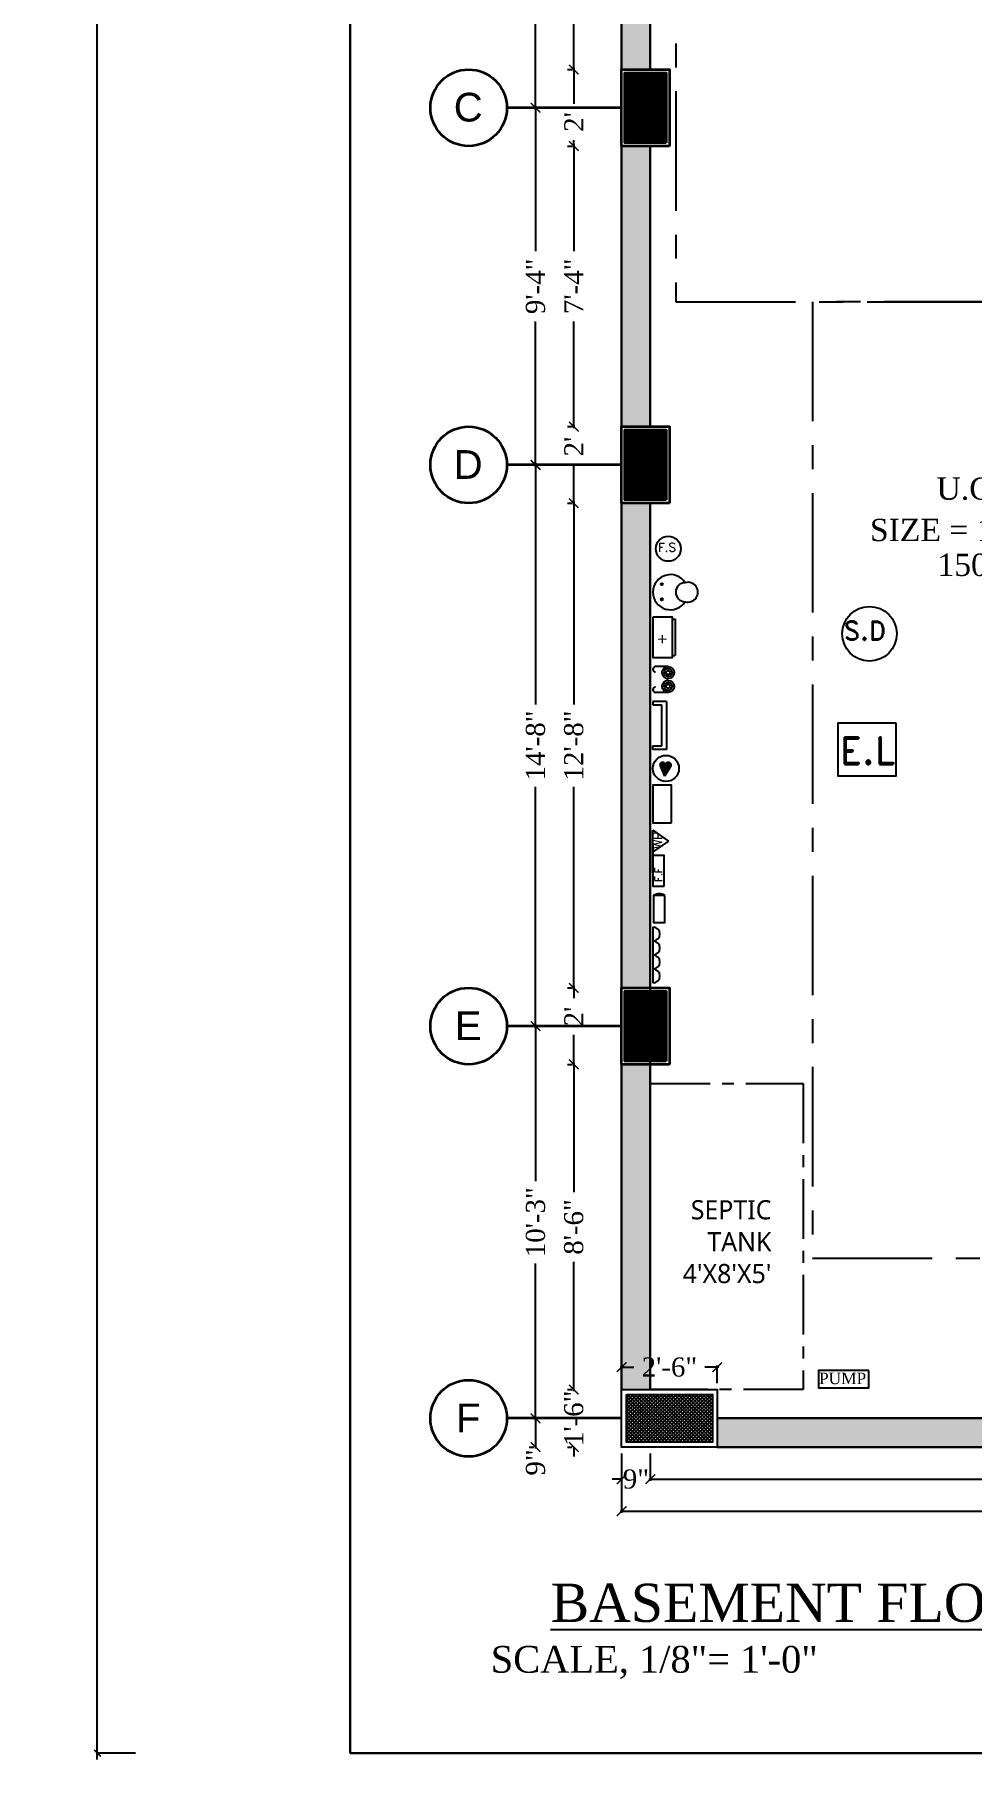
# Model space of a CAD drawing. Header units: inches. Extents: x 137014 to 144844, y -150241 to -148176.
# Drawn here: x 137014 to 137308, y -150241 to -149700 of the extents above; entities that cross this region are included whole.
import ezdxf

# ---------------------------------------------------------------- set-up
doc = ezdxf.new("R2010")
doc.units = ezdxf.units.IN
doc.header["$LTSCALE"] = 15
doc.header["$MEASUREMENT"] = 0
doc.header["$PDMODE"] = 2
for name, pattern in [('ACAD_ISO04W100', [30, 24, -3, 0, -3]), ('CENTER', [2, 1.25, -0.25, 0.25, -0.25]), ('DASHEDX2', [1.5, 1, -0.5])]:
    doc.linetypes.add(name, pattern=pattern)
doc.layers.get('0').update_dxf_attribs({"linetype": 'CONTINUOUS'})
doc.layers.get('Defpoints').update_dxf_attribs({"linetype": 'CONTINUOUS'})
for name, color, linetype in [('center line', 7, 'ACAD_ISO04W100'), ('COLUMN', 4, 'CONTINUOUS'), ('Column Hatch', 32, 'CONTINUOUS'), ('dimenion', 8, 'CONTINUOUS'), ('dooted', 7, 'DASHEDX2'), ('HACH', 8, 'CONTINUOUS'), ('HATCH', 252, 'CONTINUOUS'), ('TEXT', 2, 'CONTINUOUS'), ('TXT', 3, 'CONTINUOUS')]:
    doc.layers.add(name, color=color, linetype=linetype)
doc.layers.add('tex2', color=2, linetype='CONTINUOUS', lineweight=0)
doc.layers.add('WALL', color=1, linetype='CONTINUOUS', lineweight=30)
doc.styles.add('01', font='arial.ttf', dxfattribs={"height": 5})
doc.styles.add('arial', font='times.ttf')
doc.styles.add('ROMANS', font='romans.shx')
doc.styles.get("Standard").update_dxf_attribs({"font": 'romand.shx', "height": 8})
doc.styles.add('times', font='times.ttf', dxfattribs={"height": 6})
doc.dimstyles.new('AHSAN', dxfattribs={"dimtxt": 8, "dimasz": 2, "dimexe": 0, "dimexo": 0, "dimgap": 0, "dimtad": 0, "dimdec": 4, "dimzin": 0, "dimdsep": 46, "dimlunit": 4, "dimtxsty": 'ROMANS', "dimblk1": 'OBLIQUE', "dimblk2": 'OBLIQUE', "dimsah": 1, "dimcen": 0, "dimdle": 2, "dimclrd": 256, "dimclre": 256, "dimclrt": 5, "dimadec": 0, "dimazin": 0, "dimtfac": 1, "dimtdec": 4, "dimtofl": 0, "dimtmove": 1, "dimatfit": 3, "dimldrblk": 'OBLIQUE', "dimfxl": 12, "dimfxlon": 1, "dimtolj": 1, "dimtzin": 0, "dimarcsym": 0})
doc.dimstyles.new('NAUMAN', dxfattribs={"dimtxt": 7, "dimasz": 3, "dimexe": 0.5, "dimexo": 2, "dimgap": 3, "dimtad": 0, "dimdec": 1, "dimzin": 0, "dimdsep": 46, "dimlunit": 4, "dimtxsty": 'times', "dimblk1": 'ARCHTICK', "dimblk2": 'ARCHTICK', "dimsah": 1, "dimcen": 0, "dimdle": 0.5, "dimclrd": 256, "dimclre": 256, "dimclrt": 2, "dimadec": 0, "dimazin": 0, "dimtfac": 1, "dimtdec": 1, "dimtix": 1, "dimtofl": 0, "dimtmove": 1, "dimatfit": 3, "dimldrblk": 'ARCHTICK', "dimfxl": 4, "dimtolj": 1, "dimtzin": 0, "dimarcsym": 0})

# ---------------------------------------------------------------- blocks, each defined once
blk = doc.blocks.new('_ARCHTICK')
at = {"color": 0, "linetype": 'ByBlock', "const_width": 0.15}
blk.add_lwpolyline([(-0.5, -0.5), (0.5, 0.5)], dxfattribs=at)
blk = doc.blocks.new('*D108')
at = {"layer": 'Defpoints', "color": 0, "ltscale": 5, "transparency": 16777216}
for p in [(137207.64, -150143.09), (137549.64, -150143.09), (137207.64, -150153.16)]:
    blk.add_point(p, dxfattribs=at)
at = {"layer": 'dimenion', "lineweight": -2, "ltscale": 5, "transparency": 16777216}
for p, q in [((137207.64, -150145.09), (137207.64, -150153.66)), ((137549.64, -150145.09), (137549.64, -150153.66)), ((137207.14, -150153.16), (137331.24, -150153.16)), ((137550.14, -150153.16), (137357.91, -150153.16))]:
    blk.add_line(p, q, dxfattribs=at)
at = {"layer": 'dimenion', "lineweight": -2, "ltscale": 5, "transparency": 16777216, "xscale": 3, "yscale": 3, "zscale": 3, "rotation": 180}
blk.add_blockref('_ARCHTICK', (137207.64, -150153.16), dxfattribs=at)
at = {"layer": 'dimenion', "lineweight": -2, "ltscale": 5, "transparency": 16777216, "xscale": 3, "yscale": 3, "zscale": 3}
blk.add_blockref('_ARCHTICK', (137549.64, -150153.16), dxfattribs=at)
at = {"layer": 'dimenion', "color": 2, "ltscale": 5, "transparency": 16777216, "insert": (137344.58, -150153.16), "char_height": 6, "attachment_point": 5, "style": 'times'}
blk.add_mtext('\\A1;28\'-6"', dxfattribs=at)
blk = doc.blocks.new('*D109')
at = {"layer": 'Defpoints', "color": 0, "ltscale": 5, "transparency": 16777216}
for p in [(137198.64, -150143.09), (137207.64, -150143.09), (137198.64, -150153.16)]:
    blk.add_point(p, dxfattribs=at)
at = {"layer": 'dimenion', "lineweight": -2, "ltscale": 5, "transparency": 16777216}
for p, q in [((137198.64, -150145.09), (137198.64, -150153.66)), ((137207.64, -150145.09), (137207.64, -150153.66)), ((137198.64, -150153.16), (137195.64, -150153.16)), ((137207.64, -150153.16), (137210.64, -150153.16))]:
    blk.add_line(p, q, dxfattribs=at)
at = {"layer": 'dimenion', "lineweight": -2, "ltscale": 5, "transparency": 16777216, "xscale": 3, "yscale": 3, "zscale": 3}
blk.add_blockref('_ARCHTICK', (137198.64, -150153.16), dxfattribs=at)
at = {"layer": 'dimenion', "lineweight": -2, "ltscale": 5, "transparency": 16777216, "xscale": 3, "yscale": 3, "zscale": 3, "rotation": 180}
blk.add_blockref('_ARCHTICK', (137207.64, -150153.16), dxfattribs=at)
at = {"layer": 'dimenion', "color": 2, "ltscale": 5, "transparency": 16777216, "insert": (137203.14, -150153.16), "char_height": 6, "attachment_point": 5, "style": 'times'}
blk.add_mtext('\\A1;9"', dxfattribs=at)
blk = doc.blocks.new('*D111')
at = {"layer": 'Defpoints', "color": 0, "ltscale": 5, "transparency": 16777216}
for p in [(137198.64, -150143.09), (137558.64, -150143.09), (137198.64, -150163.2)]:
    blk.add_point(p, dxfattribs=at)
at = {"layer": 'dimenion', "lineweight": -2, "ltscale": 5, "transparency": 16777216}
for p, q in [((137198.64, -150145.09), (137198.64, -150163.7)), ((137558.64, -150145.09), (137558.64, -150163.7)), ((137198.14, -150163.2), (137356.67, -150163.2)), ((137559.14, -150163.2), (137372.39, -150163.2))]:
    blk.add_line(p, q, dxfattribs=at)
at = {"layer": 'dimenion', "lineweight": -2, "ltscale": 5, "transparency": 16777216, "xscale": 3, "yscale": 3, "zscale": 3, "rotation": 180}
blk.add_blockref('_ARCHTICK', (137198.64, -150163.2), dxfattribs=at)
at = {"layer": 'dimenion', "lineweight": -2, "ltscale": 5, "transparency": 16777216, "xscale": 3, "yscale": 3, "zscale": 3}
blk.add_blockref('_ARCHTICK', (137558.64, -150163.2), dxfattribs=at)
at = {"layer": 'dimenion', "color": 2, "ltscale": 5, "transparency": 16777216, "insert": (137364.53, -150163.2), "char_height": 6, "attachment_point": 5, "style": 'times'}
blk.add_mtext("\\A1;30'", dxfattribs=at)
blk = doc.blocks.new('VFGBDFDGH')
at = {"layer": 'center line', "linetype": 'CENTER', "ltscale": 2}
for p, q in [((137416.66, -149537.91), (137200.66, -149537.91)), ((137200.66, -149537.91), (137200.66, -149783.91)), ((137416.66, -149783.91), (137416.66, -149537.91)), ((137200.66, -149783.91), (137416.66, -149783.91))]:
    blk.add_line(p, q, dxfattribs=at)
at = {"layer": 'tex2', "ltscale": 3, "char_height": 7, "width": 183.226, "attachment_point": 5, "style": 'times'}
for s, insert in [('\\A1;U.G.W.TANK', (137320.31, -149615.61)), ('\\A1;FOR F.F', (137321.03, -149626.29)), ('\\A1;SIZE = 17\'X19\'X7\'-6"', (137321.7, -149636.17)), ('\\A1;15000 GALLONS', (137318.58, -149645.33))]:
    blk.add_mtext(s, dxfattribs=dict(at, insert=insert))
blk = doc.blocks.new('GHUKGLKLHJKLJHLKJL')
at = {"layer": 'center line', "linetype": 'CENTER', "ltscale": 2}
blk.add_lwpolyline([(137420.55, -150083.91), (137420.55, -149783.91), (137240.55, -149783.91), (137240.55, -150083.91)], close=True, dxfattribs=at)
at = {"layer": 'tex2', "ltscale": 3, "char_height": 7, "width": 183.226, "attachment_point": 5, "style": 'times'}
for s, insert in [('\\A1;U.G.W.TANK', (137310.7, -149842.6)), ('\\A1;SIZE = 13\'-6"X23\'-6"X7\'-6"', (137318.71, -149855.54)), ('\\A1;15000 GALLONS', (137318.91, -149866.47))]:
    blk.add_mtext(s, dxfattribs=dict(at, insert=insert))
blk = doc.blocks.new('*D277')
at = {"layer": 'Defpoints', "color": 0, "ltscale": 5, "transparency": 16777216}
for p in [(137171.64, -149561.09), (137171.64, -149723.09), (137171.64, -149723.09)]:
    blk.add_point(p, dxfattribs=at)
at = {"layer": 'HATCH', "lineweight": -2, "ltscale": 5, "transparency": 16777216}
for p, q in [((137169.64, -149561.09), (137171.14, -149561.09)), ((137171.64, -149560.59), (137171.64, -149629.18)), ((137171.64, -149723.59), (137171.64, -149655)), ((137169.64, -149723.09), (137171.14, -149723.09))]:
    blk.add_line(p, q, dxfattribs=at)
at = {"layer": 'HATCH', "lineweight": -2, "ltscale": 5, "transparency": 16777216, "xscale": 3, "yscale": 3, "zscale": 3}
for p, rotation in [((137171.64, -149561.09), 90), ((137171.64, -149723.09), 270)]:
    blk.add_blockref('_ARCHTICK', p, dxfattribs=dict(at, rotation=rotation))
at = {"layer": 'HATCH', "color": 2, "ltscale": 5, "transparency": 16777216, "insert": (137171.64, -149642.09), "char_height": 6, "attachment_point": 5, "rotation": 90, "style": 'times'}
blk.add_mtext('\\A1;13\'-6"', dxfattribs=at)
blk = doc.blocks.new('*D278')
at = {"layer": 'Defpoints', "color": 0, "ltscale": 5, "transparency": 16777216}
for p in [(137171.64, -149723.09), (137171.64, -149835.09), (137171.64, -149835.09)]:
    blk.add_point(p, dxfattribs=at)
at = {"layer": 'HATCH', "lineweight": -2, "ltscale": 5, "transparency": 16777216}
for p, q in [((137169.64, -149723.09), (137171.14, -149723.09)), ((137171.64, -149722.59), (137171.64, -149768.05)), ((137171.64, -149835.59), (137171.64, -149790.13)), ((137169.64, -149835.09), (137171.14, -149835.09))]:
    blk.add_line(p, q, dxfattribs=at)
at = {"layer": 'HATCH', "lineweight": -2, "ltscale": 5, "transparency": 16777216, "xscale": 3, "yscale": 3, "zscale": 3}
for p, rotation in [((137171.64, -149723.09), 90), ((137171.64, -149835.09), 270)]:
    blk.add_blockref('_ARCHTICK', p, dxfattribs=dict(at, rotation=rotation))
at = {"layer": 'HATCH', "color": 2, "ltscale": 5, "transparency": 16777216, "insert": (137171.64, -149779.09), "char_height": 6, "attachment_point": 5, "rotation": 90, "style": 'times'}
blk.add_mtext('\\A1;9\'-4"', dxfattribs=at)
blk = doc.blocks.new('*D279')
at = {"layer": 'Defpoints', "color": 0, "ltscale": 5, "transparency": 16777216}
for p in [(137171.64, -149835.09), (137171.64, -150011.09), (137171.64, -150011.09)]:
    blk.add_point(p, dxfattribs=at)
at = {"layer": 'HATCH', "lineweight": -2, "ltscale": 5, "transparency": 16777216}
for p, q in [((137169.64, -149835.09), (137171.14, -149835.09)), ((137171.64, -149834.59), (137171.64, -149910.18)), ((137171.64, -150011.59), (137171.64, -149936)), ((137169.64, -150011.09), (137171.14, -150011.09))]:
    blk.add_line(p, q, dxfattribs=at)
at = {"layer": 'HATCH', "lineweight": -2, "ltscale": 5, "transparency": 16777216, "xscale": 3, "yscale": 3, "zscale": 3}
for p, rotation in [((137171.64, -149835.09), 90), ((137171.64, -150011.09), 270)]:
    blk.add_blockref('_ARCHTICK', p, dxfattribs=dict(at, rotation=rotation))
at = {"layer": 'HATCH', "color": 2, "ltscale": 5, "transparency": 16777216, "insert": (137171.64, -149923.09), "char_height": 6, "attachment_point": 5, "rotation": 90, "style": 'times'}
blk.add_mtext('\\A1;14\'-8"', dxfattribs=at)
blk = doc.blocks.new('*D280')
at = {"layer": 'Defpoints', "color": 0, "ltscale": 5, "transparency": 16777216}
for p in [(137171.64, -150011.09), (137171.64, -150134.09), (137171.64, -150134.09)]:
    blk.add_point(p, dxfattribs=at)
at = {"layer": 'HATCH', "lineweight": -2, "ltscale": 5, "transparency": 16777216}
for p, q in [((137169.64, -150011.09), (137171.14, -150011.09)), ((137171.64, -150010.59), (137171.64, -150059.68)), ((137171.64, -150134.59), (137171.64, -150085.5)), ((137169.64, -150134.09), (137171.14, -150134.09))]:
    blk.add_line(p, q, dxfattribs=at)
at = {"layer": 'HATCH', "lineweight": -2, "ltscale": 5, "transparency": 16777216, "xscale": 3, "yscale": 3, "zscale": 3}
for p, rotation in [((137171.64, -150011.09), 90), ((137171.64, -150134.09), 270)]:
    blk.add_blockref('_ARCHTICK', p, dxfattribs=dict(at, rotation=rotation))
at = {"layer": 'HATCH', "color": 2, "ltscale": 5, "transparency": 16777216, "insert": (137171.64, -150072.59), "char_height": 6, "attachment_point": 5, "rotation": 90, "style": 'times'}
blk.add_mtext('\\A1;10\'-3"', dxfattribs=at)
blk = doc.blocks.new('*D281')
at = {"layer": 'Defpoints', "color": 0, "ltscale": 5, "transparency": 16777216}
for p in [(137171.64, -150134.09), (137171.64, -150143.09), (137171.64, -150143.09)]:
    blk.add_point(p, dxfattribs=at)
at = {"layer": 'HATCH', "lineweight": -2, "ltscale": 5, "transparency": 16777216}
for p, q in [((137169.64, -150134.09), (137171.14, -150134.09)), ((137171.64, -150133.59), (137171.64, -150143.59)), ((137169.64, -150143.09), (137171.14, -150143.09))]:
    blk.add_line(p, q, dxfattribs=at)
at = {"layer": 'HATCH', "lineweight": -2, "ltscale": 5, "transparency": 16777216, "xscale": 3, "yscale": 3, "zscale": 3}
for p, rotation in [((137171.64, -150134.09), 90), ((137171.64, -150143.09), 270)]:
    blk.add_blockref('_ARCHTICK', p, dxfattribs=dict(at, rotation=rotation))
at = {"layer": 'HATCH', "color": 2, "ltscale": 5, "transparency": 16777216, "insert": (137171.64, -150147.93), "char_height": 6, "attachment_point": 5, "rotation": 90, "style": 'times'}
blk.add_mtext('\\A1;9"', dxfattribs=at)
blk = doc.blocks.new('*D285')
at = {"layer": 'Defpoints', "color": 0, "ltscale": 5, "transparency": 16777216}
for p in [(137183.64, -149573.09), (137183.64, -149711.09), (137183.64, -149711.09)]:
    blk.add_point(p, dxfattribs=at)
at = {"layer": 'HATCH', "lineweight": -2, "ltscale": 5, "transparency": 16777216}
for p, q in [((137181.64, -149573.09), (137183.14, -149573.09)), ((137183.64, -149572.59), (137183.64, -149629.18)), ((137183.64, -149711.59), (137183.64, -149655)), ((137181.64, -149711.09), (137183.14, -149711.09))]:
    blk.add_line(p, q, dxfattribs=at)
at = {"layer": 'HATCH', "lineweight": -2, "ltscale": 5, "transparency": 16777216, "xscale": 3, "yscale": 3, "zscale": 3}
for p, rotation in [((137183.64, -149573.09), 90), ((137183.64, -149711.09), 270)]:
    blk.add_blockref('_ARCHTICK', p, dxfattribs=dict(at, rotation=rotation))
at = {"layer": 'HATCH', "color": 2, "ltscale": 5, "transparency": 16777216, "insert": (137183.64, -149642.09), "char_height": 6, "attachment_point": 5, "rotation": 90, "style": 'times'}
blk.add_mtext('\\A1;11\'-6"', dxfattribs=at)
blk = doc.blocks.new('*D286')
at = {"layer": 'Defpoints', "color": 0, "ltscale": 5, "transparency": 16777216}
for p in [(137183.64, -149711.09), (137183.64, -149735.09), (137183.64, -149735.09)]:
    blk.add_point(p, dxfattribs=at)
at = {"layer": 'HATCH', "lineweight": -2, "ltscale": 5, "transparency": 16777216}
for p, q in [((137181.64, -149711.09), (137183.14, -149711.09)), ((137183.64, -149710.59), (137183.64, -149721.82)), ((137181.64, -149735.09), (137183.14, -149735.09)), ((137183.64, -149735.59), (137183.64, -149733.28))]:
    blk.add_line(p, q, dxfattribs=at)
at = {"layer": 'HATCH', "lineweight": -2, "ltscale": 5, "transparency": 16777216, "xscale": 3, "yscale": 3, "zscale": 3}
for p, rotation in [((137183.64, -149711.09), 90), ((137183.64, -149735.09), 270)]:
    blk.add_blockref('_ARCHTICK', p, dxfattribs=dict(at, rotation=rotation))
at = {"layer": 'HATCH', "color": 2, "ltscale": 5, "transparency": 16777216, "insert": (137183.64, -149727.55), "char_height": 6, "attachment_point": 5, "rotation": 90, "style": 'times'}
blk.add_mtext("\\A1;2'", dxfattribs=at)
blk = doc.blocks.new('*D287')
at = {"layer": 'Defpoints', "color": 0, "ltscale": 5, "transparency": 16777216}
for p in [(137183.64, -149735.09), (137183.64, -149823.09), (137183.64, -149823.09)]:
    blk.add_point(p, dxfattribs=at)
at = {"layer": 'HATCH', "lineweight": -2, "ltscale": 5, "transparency": 16777216}
for p, q in [((137181.64, -149735.09), (137183.14, -149735.09)), ((137183.64, -149734.59), (137183.64, -149768.04)), ((137183.64, -149823.59), (137183.64, -149790.14)), ((137181.64, -149823.09), (137183.14, -149823.09))]:
    blk.add_line(p, q, dxfattribs=at)
at = {"layer": 'HATCH', "lineweight": -2, "ltscale": 5, "transparency": 16777216, "xscale": 3, "yscale": 3, "zscale": 3}
for p, rotation in [((137183.64, -149735.09), 90), ((137183.64, -149823.09), 270)]:
    blk.add_blockref('_ARCHTICK', p, dxfattribs=dict(at, rotation=rotation))
at = {"layer": 'HATCH', "color": 2, "ltscale": 5, "transparency": 16777216, "insert": (137183.64, -149779.09), "char_height": 6, "attachment_point": 5, "rotation": 90, "style": 'times'}
blk.add_mtext('\\A1;7\'-4"', dxfattribs=at)
blk = doc.blocks.new('*D288')
at = {"layer": 'Defpoints', "color": 0, "ltscale": 5, "transparency": 16777216}
for p in [(137183.64, -149823.09), (137183.64, -149847.09), (137183.64, -149847.09)]:
    blk.add_point(p, dxfattribs=at)
at = {"layer": 'HATCH', "lineweight": -2, "ltscale": 5, "transparency": 16777216}
for p, q in [((137181.64, -149823.09), (137183.14, -149823.09)), ((137183.64, -149822.59), (137183.64, -149823.62)), ((137183.64, -149847.59), (137183.64, -149835.08)), ((137181.64, -149847.09), (137183.14, -149847.09))]:
    blk.add_line(p, q, dxfattribs=at)
at = {"layer": 'HATCH', "lineweight": -2, "ltscale": 5, "transparency": 16777216, "xscale": 3, "yscale": 3, "zscale": 3}
for p, rotation in [((137183.64, -149823.09), 90), ((137183.64, -149847.09), 270)]:
    blk.add_blockref('_ARCHTICK', p, dxfattribs=dict(at, rotation=rotation))
at = {"layer": 'HATCH', "color": 2, "ltscale": 5, "transparency": 16777216, "insert": (137183.64, -149829.35), "char_height": 6, "attachment_point": 5, "rotation": 90, "style": 'times'}
blk.add_mtext("\\A1;2'", dxfattribs=at)
blk = doc.blocks.new('*D289')
at = {"layer": 'Defpoints', "color": 0, "ltscale": 5, "transparency": 16777216}
for p in [(137183.64, -149847.09), (137183.64, -149999.09), (137183.64, -149999.09)]:
    blk.add_point(p, dxfattribs=at)
at = {"layer": 'HATCH', "lineweight": -2, "ltscale": 5, "transparency": 16777216}
for p, q in [((137181.64, -149847.09), (137183.14, -149847.09)), ((137183.64, -149846.59), (137183.64, -149910.18)), ((137183.64, -149999.59), (137183.64, -149936)), ((137181.64, -149999.09), (137183.14, -149999.09))]:
    blk.add_line(p, q, dxfattribs=at)
at = {"layer": 'HATCH', "lineweight": -2, "ltscale": 5, "transparency": 16777216, "xscale": 3, "yscale": 3, "zscale": 3}
for p, rotation in [((137183.64, -149847.09), 90), ((137183.64, -149999.09), 270)]:
    blk.add_blockref('_ARCHTICK', p, dxfattribs=dict(at, rotation=rotation))
at = {"layer": 'HATCH', "color": 2, "ltscale": 5, "transparency": 16777216, "insert": (137183.64, -149923.09), "char_height": 6, "attachment_point": 5, "rotation": 90, "style": 'times'}
blk.add_mtext('\\A1;12\'-8"', dxfattribs=at)
blk = doc.blocks.new('*D290')
at = {"layer": 'Defpoints', "color": 0, "ltscale": 5, "transparency": 16777216}
for p in [(137183.64, -149999.09), (137183.64, -150023.09), (137183.64, -150023.09)]:
    blk.add_point(p, dxfattribs=at)
at = {"layer": 'HATCH', "lineweight": -2, "ltscale": 5, "transparency": 16777216}
for p, q in [((137181.64, -149999.09), (137183.14, -149999.09)), ((137183.64, -149998.59), (137183.64, -150002.36)), ((137183.64, -150023.59), (137183.64, -150013.82)), ((137181.64, -150023.09), (137183.14, -150023.09))]:
    blk.add_line(p, q, dxfattribs=at)
at = {"layer": 'HATCH', "lineweight": -2, "ltscale": 5, "transparency": 16777216, "xscale": 3, "yscale": 3, "zscale": 3}
for p, rotation in [((137183.64, -149999.09), 90), ((137183.64, -150023.09), 270)]:
    blk.add_blockref('_ARCHTICK', p, dxfattribs=dict(at, rotation=rotation))
at = {"layer": 'HATCH', "color": 2, "ltscale": 5, "transparency": 16777216, "insert": (137183.64, -150008.09), "char_height": 6, "attachment_point": 5, "rotation": 90, "style": 'times'}
blk.add_mtext("\\A1;2'", dxfattribs=at)
blk = doc.blocks.new('*D291')
at = {"layer": 'Defpoints', "color": 0, "ltscale": 5, "transparency": 16777216}
for p in [(137183.64, -150023.09), (137183.64, -150125.09), (137183.64, -150125.09)]:
    blk.add_point(p, dxfattribs=at)
at = {"layer": 'HATCH', "lineweight": -2, "ltscale": 5, "transparency": 16777216}
for p, q in [((137181.64, -150023.09), (137183.14, -150023.09)), ((137183.64, -150022.59), (137183.64, -150063.14)), ((137183.64, -150125.59), (137183.64, -150085.04)), ((137181.64, -150125.09), (137183.14, -150125.09))]:
    blk.add_line(p, q, dxfattribs=at)
at = {"layer": 'HATCH', "lineweight": -2, "ltscale": 5, "transparency": 16777216, "xscale": 3, "yscale": 3, "zscale": 3}
for p, rotation in [((137183.64, -150023.09), 90), ((137183.64, -150125.09), 270)]:
    blk.add_blockref('_ARCHTICK', p, dxfattribs=dict(at, rotation=rotation))
at = {"layer": 'HATCH', "color": 2, "ltscale": 5, "transparency": 16777216, "insert": (137183.64, -150074.09), "char_height": 6, "attachment_point": 5, "rotation": 90, "style": 'times'}
blk.add_mtext('\\A1;8\'-6"', dxfattribs=at)
blk = doc.blocks.new('*D292')
at = {"layer": 'Defpoints', "color": 0, "ltscale": 5, "transparency": 16777216}
for p in [(137183.64, -150125.09), (137183.64, -150143.09), (137183.64, -150143.09)]:
    blk.add_point(p, dxfattribs=at)
at = {"layer": 'HATCH', "lineweight": -2, "ltscale": 5, "transparency": 16777216}
for p, q in [((137181.64, -150125.09), (137183.14, -150125.09)), ((137183.64, -150125.09), (137183.64, -150122.09)), ((137181.64, -150143.09), (137183.14, -150143.09)), ((137183.64, -150143.09), (137183.64, -150146.09))]:
    blk.add_line(p, q, dxfattribs=at)
at = {"layer": 'HATCH', "lineweight": -2, "ltscale": 5, "transparency": 16777216, "xscale": 3, "yscale": 3, "zscale": 3}
for p, rotation in [((137183.64, -150125.09), 270), ((137183.64, -150143.09), 90)]:
    blk.add_blockref('_ARCHTICK', p, dxfattribs=dict(at, rotation=rotation))
at = {"layer": 'HATCH', "color": 2, "ltscale": 5, "transparency": 16777216, "insert": (137183.64, -150134.09), "char_height": 6, "attachment_point": 5, "rotation": 90, "style": 'times'}
blk.add_mtext('\\A1;1\'-6"', dxfattribs=at)
blk = doc.blocks.new('*D484')
at = {"layer": 'Defpoints', "color": 0, "ltscale": 5, "transparency": 16777216}
for p in [(137228.64, -150118.05), (137198.64, -150125.09), (137228.64, -150125.09)]:
    blk.add_point(p, dxfattribs=at)
at = {"layer": 'dimenion', "lineweight": -2, "ltscale": 5, "transparency": 16777216}
for p, q in [((137198.14, -150118.05), (137202.52, -150118.05)), ((137198.64, -150123.09), (137198.64, -150117.55)), ((137229.14, -150118.05), (137224.77, -150118.05)), ((137228.64, -150123.09), (137228.64, -150117.55))]:
    blk.add_line(p, q, dxfattribs=at)
at = {"layer": 'dimenion', "lineweight": -2, "ltscale": 5, "transparency": 16777216, "xscale": 3, "yscale": 3, "zscale": 3, "rotation": 180}
blk.add_blockref('_ARCHTICK', (137198.64, -150118.05), dxfattribs=at)
at = {"layer": 'dimenion', "lineweight": -2, "ltscale": 5, "transparency": 16777216, "xscale": 3, "yscale": 3, "zscale": 3}
blk.add_blockref('_ARCHTICK', (137228.64, -150118.05), dxfattribs=at)
at = {"layer": 'dimenion', "color": 2, "ltscale": 5, "transparency": 16777216, "insert": (137213.64, -150118.05), "char_height": 6, "attachment_point": 5, "style": 'times'}
blk.add_mtext('\\A1;2\'-6"', dxfattribs=at)
blk = doc.blocks.new('_OBLIQUE')
at = {"color": 0, "linetype": 'ByBlock'}
blk.add_line((-0.5, -0.5), (0.5, 0.5), dxfattribs=at)
blk = doc.blocks.new('*D1335')
at = {"layer": 'Defpoints', "color": 0, "ltscale": 5, "transparency": 16777216}
for p in [(137113.51, -148463.09), (137034.12, -150239.09), (137113.51, -150239.09)]:
    blk.add_point(p, dxfattribs=at)
at = {"layer": 'HACH', "lineweight": -2, "ltscale": 5, "transparency": 16777216}
for p, q in [((137034.12, -148461.09), (137034.12, -149155.37)), ((137046.12, -148463.09), (137034.12, -148463.09)), ((137034.12, -150241.09), (137034.12, -149546.8)), ((137046.12, -150239.09), (137034.12, -150239.09))]:
    blk.add_line(p, q, dxfattribs=at)
at = {"layer": 'HACH', "lineweight": -2, "ltscale": 5, "transparency": 16777216, "xscale": 2, "yscale": 2, "zscale": 2}
for p, rotation in [((137034.12, -148463.09), 90), ((137034.12, -150239.09), 270)]:
    blk.add_blockref('_OBLIQUE', p, dxfattribs=dict(at, rotation=rotation))
at = {"layer": 'HACH', "color": 5, "ltscale": 5, "transparency": 16777216, "insert": (137034.12, -149351.09), "char_height": 30, "attachment_point": 5, "rotation": 90, "style": 'ROMANS'}
blk.add_mtext("\\A1;12.333----148'", dxfattribs=at)

msp = doc.modelspace()

# ---------------------------------------------------------------- hatches: boundary and pattern name
for points in [[(137213.24102, -149902.10874), (137213.24102, -149902.17152, 1), (137213.24102, -149902.61024), (137213.24102, -149902.67301, -0.999991376)], [(137210.6559, -149929.26143, -1), (137212.39661, -149929.26143, -1.153352938), (137214.13375, -149929.51012), (137212.1415, -149932.72459)], [(137212.24612, -149970.0849), (137208.67951, -149970.0849, -0.26545942)]]:
    msp.add_hatch(color=256).paths.add_polyline_path(points)
at = {"layer": 'Column Hatch', "lineweight": 35}
h = msp.add_hatch(dxfattribs=at)
h.set_pattern_fill('ANSI37', color=256, scale=0.25)
h.set_pattern_definition([(45, (137546.64386, -149711.0881), (-0.561266, 0.561266), []), (135, (137546.64386, -149711.0881), (-0.561266, -0.561266), [])])
h.paths.add_polyline_path([(137212.64386, -149734.08812), (137199.64386, -149734.08812), (137199.64386, -149712.08812), (137212.64386, -149712.08812)])
h = msp.add_hatch(dxfattribs=at)
h.set_pattern_fill('ANSI37', color=256, scale=0.25)
h.set_pattern_definition([(45, (137546.64386, -149823.0881), (-0.561266, 0.561266), []), (135, (137546.64386, -149823.0881), (-0.561266, -0.561266), [])])
h.paths.add_polyline_path([(137212.64386, -149846.08812), (137199.64386, -149846.08812), (137199.64386, -149824.08812), (137212.64386, -149824.08812)])
h = msp.add_hatch(dxfattribs=at)
h.set_pattern_fill('ANSI37', color=256, scale=0.25)
h.set_pattern_definition([(45, (137546.64386, -149999.0881), (-0.561266, 0.561266), []), (135, (137546.64386, -149999.0881), (-0.561266, -0.561266), [])])
h.paths.add_polyline_path([(137212.64386, -150022.08812), (137199.64386, -150022.08812), (137199.64386, -150000.08812), (137212.64386, -150000.08812)])
at = {"layer": 'Column Hatch'}
h = msp.add_hatch(dxfattribs=at)
h.set_pattern_fill('ANSI37', color=256, scale=0.25)
h.set_pattern_definition([(45, (109057.3454, -150762.8731), (-0.561266008, 0.561266008), []), (135, (109057.3454, -150762.8731), (-0.561266008, -0.561266008), [])])
edge = h.paths.add_edge_path(flags=16)
edge.add_arc((137204.64386, -150134.08812), 0.00176, 180, 540, ccw=False)
h.paths.add_polyline_path([(137200.14386, -150126.58812), (137227.14386, -150126.58812), (137227.14386, -150128.83812), (137227.14386, -150141.58812), (137200.14386, -150141.58812)])
at = {"layer": 'HATCH', "ltscale": 5}
h = msp.add_hatch(dxfattribs=at)
h.set_pattern_fill('AR-CONC', color=256, scale=2, style=0)
h.set_pattern_definition([(50, (0, 0), (14.34520365, -1.2550427), [1.5, -16.5]), (355, (0, 0), (-2.7750267, 15.0438427), [1.2, -13.2]), (100.4514445, (1.195, -0.105), (11.5701769, 13.7887998), [1.2748038, -14.0228422]), (46.1842, (0, 4), (21.3448266, -3.3103856), [2.25, -24.75]), (96.635635, (1.779, 3.724), (18.693239, 19.482372), [1.9122068, -21.0342752]), (351.184164, (0, 4), (18.693239, 19.482372), [1.8, -19.8]), (21, (2, 3), (11.93814104, -8.0523778), [1.5, -16.5]), (326, (2, 3), (4.8663066, 14.5030009), [1.2, -13.2]), (71.451445, (2.995, 2.329), (16.8044475, 6.4506231), [1.2748038, -14.0228422]), (37.5, (0, 0), (0.2431971, 6.65787708), [0, -13.04, 0, -13.4, 0, -13.25]), (7.5, (0, 0), (5.26139075, 7.88823424), [0, -7.64, 0, -12.74, 0, -5.05]), (327.5, (-4.46, 0), (10.67644872, -0.45109743), [0, -5, 0, -15.6, 0, -20.7]), (317.5, (-6.46, 0), (11.6637234, 2.00209965), [0, -6.5, 0, -10.36, 0, -14.7])])
h.paths.add_polyline_path([(137549.64386, -149423.08812), (137468.64386, -149423.08812), (137468.64386, -149432.08812), (137549.64386, -149432.08812)])
h.paths.add_polyline_path([(137444.64386, -149423.08812), (137395.85084, -149423.08812), (137395.85084, -149432.08812), (137444.64386, -149432.08812)])
h.paths.add_polyline_path([(137395.85084, -149423.08812), (137213.64386, -149423.08812), (137213.64386, -149432.08812), (137395.85084, -149432.08812)])
h.paths.add_polyline_path([(137207.64386, -149447.08812), (137198.64386, -149447.08812), (137198.64386, -149549.08812), (137207.64386, -149549.08812)])
h.paths.add_polyline_path([(137207.64386, -149573.08812), (137198.64386, -149573.08812), (137198.64386, -149711.08812), (137207.64386, -149711.08812)])
h.paths.add_polyline_path([(137558.64386, -149447.08812), (137549.64386, -149447.08812), (137549.64386, -149549.08812), (137558.64386, -149549.08812)])
h.paths.add_polyline_path([(137558.64386, -149573.08812), (137549.64386, -149573.08812), (137549.64386, -149666.08812), (137549.64386, -149711.08812), (137558.64386, -149711.08812), (137558.64386, -149666.08812)])
h.paths.add_polyline_path([(137207.64386, -149735.08812), (137198.64386, -149735.08812), (137198.64386, -149823.08812), (137207.64386, -149823.08812)])
h.paths.add_polyline_path([(137207.64386, -149847.08812), (137198.64386, -149847.08812), (137198.64386, -149999.08812), (137207.64386, -149999.08812)])
h.paths.add_polyline_path([(137207.64386, -150029.08812), (137207.64386, -150023.08812), (137198.64386, -150023.08812), (137198.64386, -150125.08812), (137207.64386, -150125.08812)])
h.paths.add_polyline_path([(137395.85084, -150134.08812), (137228.64386, -150134.08812), (137228.64386, -150143.08812), (137395.85084, -150143.08812)])
h.paths.add_polyline_path([(137528.64386, -150134.08812), (137395.85084, -150134.08812), (137395.85084, -150143.08812), (137528.64386, -150143.08812)])
h.paths.add_polyline_path([(137558.64386, -150023.08812), (137549.64386, -150023.08812), (137549.64386, -150125.08812), (137558.64386, -150125.08812)])
h.paths.add_polyline_path([(137558.64386, -149847.08812), (137549.64386, -149847.08812), (137549.64386, -149999.08812), (137558.64386, -149999.08812)])
h.paths.add_polyline_path([(137558.64386, -149789.08812), (137549.64386, -149789.08812), (137549.64386, -149823.08812), (137558.64386, -149823.08812)])

# ---------------------------------------------------------------- linework, layer by layer
at = {"ltscale": 0.22}
for p, q in [((137214.60812, -149883.45741), (137215.54973, -149883.45741)), ((137215.54973, -149894.81433), (137215.54973, -149883.45741)), ((137214.37117, -149894.81433), (137215.31278, -149894.81433)), ((137208.46016, -149956.39381), (137208.46016, -149949.69119)), ((137208.46016, -149949.69119), (137213.3483, -149953.0425)), ((137213.3483, -149953.0425), (137208.46016, -149956.39381))]:
    msp.add_line(p, q, dxfattribs=at)
for p, q in [((137213.24102, -149898.3423), (137209.30074, -149898.3423)), ((137213.24102, -149902.17152), (137213.24102, -149902.10874)), ((137213.24102, -149902.61024), (137213.24102, -149902.67301)), ((137212.67479, -149909.24486), (137208.46016, -149909.24486)), ((137208.46016, -149909.24486), (137208.46016, -149910.36242)), ((137213.24102, -149906.43946), (137209.30074, -149906.43946)), ((137212.67479, -149909.24486), (137212.67479, -149924.34446)), ((137208.46016, -149910.36242), (137211.28233, -149910.36242)), ((137211.28233, -149923.2269), (137211.28233, -149910.36242)), ((137208.46016, -149924.34446), (137208.46016, -149923.2269)), ((137208.46016, -149923.2269), (137211.28233, -149923.2269)), ((137212.67479, -149924.34446), (137208.46016, -149924.34446)), ((137210.6559, -149929.26143), (137212.1415, -149932.72459)), ((137213.88425, -149929.91268), (137212.1415, -149932.72459)), ((137208.46016, -149980.02442), (137208.46016, -149997.56155))]:
    msp.add_line(p, q)
for points in [[(137208.46016, -149882.82967), (137208.46016, -149895.44207), (137214.60812, -149895.44207), (137214.60812, -149882.82967)], [(137284.7895, -149916.12643), (137266.43024, -149916.12643), (137266.43024, -149932.62561), (137284.7895, -149932.62561)], [(137211.95445, -149967.23525), (137211.95445, -149957.63227), (137208.46016, -149957.63227), (137208.46016, -149967.23525)]]:
    msp.add_lwpolyline(points, close=True, dxfattribs=at)
at = {"color": 2}
msp.add_lwpolyline([(137214.30765, -149947.38714), (137214.30765, -149935.55964), (137208.46016, -149935.55964), (137208.46016, -149947.38714)], close=True, dxfattribs=at)
msp.add_lwpolyline([(137212.24612, -149970.0849), (137208.67951, -149970.0849), (137208.67951, -149978.58908), (137212.24612, -149978.58908)], close=True)
at = {"ltscale": 5}
msp.add_lwpolyline([(137276.22065, -150119.08024), (137260.42069, -150119.08024), (137260.42069, -150124.56466), (137276.22065, -150124.56466)], close=True, dxfattribs=at)
at = {"ltscale": 0.22}
for centre, radius in [((137213.30899, -149861.39031), 3.93776), ((137211.29045, -149872.47334), 0.31799), ((137211.29045, -149877.24983), 0.31799), ((137276.40889, -149888.03775), 8.55115)]:
    msp.add_circle(centre, radius, dxfattribs=at)
for centre, radius in [((137213.24102, -149900.22552), 1.88322), ((137213.24102, -149900.22552), 1.25548), ((137213.24102, -149904.55623), 1.88322), ((137213.24102, -149904.55623), 1.25548), ((137213.24102, -149900.22552), 0.62774), ((137213.24102, -149904.55623), 0.62774), ((137212.54535, -149930.2735), 4.08518)]:
    msp.add_circle(centre, radius)
for centre, radius, start, end in [((137213.96691, -149875.00858), 5.50674, 32.7653961, 327.2346039), ((137219.47365, -149875.00858), 3.10637, 253.6173019, 106.3826981), ((137218.59749, -149875.00858), 2.98025, 90, 270)]:
    msp.add_arc(centre, radius, start, end, dxfattribs=at)
for centre, radius, start, end in [((137209.30074, -149899.18287), 0.84057, 90, 270), ((137213.24102, -149902.39088), 0.28213, 90, 270), ((137213.24102, -149902.39088), 0.21936, 90, 270), ((137209.30074, -149905.59888), 0.84057, 90, 270), ((137211.52626, -149929.26143), 0.87035, 0, 180), ((137213.28298, -149929.26143), 0.88637, 312.7147128, 180), ((137210.46281, -149973.2071), 3.5956, 60.2663603, 119.7336397), ((137208.46016, -149982.21656), 2.19214, 270, 90), ((137208.46016, -149986.60085), 2.19214, 270, 90), ((137208.46016, -149990.98513), 2.19214, 270, 90), ((137208.46016, -149995.36941), 2.19214, 270, 90)]:
    msp.add_arc(centre, radius, start, end)
at = {"layer": 'COLUMN', "lineweight": 35}
for p, q in [((137198.64386, -149723.08812), (137162.64386, -149723.08812)), ((137198.64386, -149835.08812), (137162.64386, -149835.08812)), ((137198.64386, -150011.08812), (137162.64386, -150011.08812)), ((137198.64386, -150134.08812), (137162.64386, -150134.08812))]:
    msp.add_line(p, q, dxfattribs=at)
for points in [[(137213.64386, -149735.08812), (137198.64386, -149735.08812), (137198.64386, -149711.08812), (137213.64386, -149711.08812)], [(137213.64386, -149847.08812), (137198.64386, -149847.08812), (137198.64386, -149823.08812), (137213.64386, -149823.08812)], [(137213.64386, -150023.08812), (137198.64386, -150023.08812), (137198.64386, -149999.08812), (137213.64386, -149999.08812)]]:
    msp.add_lwpolyline(points, close=True, dxfattribs=at)
at = {"layer": 'COLUMN'}
msp.add_lwpolyline([(137198.64386, -150125.08812), (137228.64386, -150125.08812), (137228.64386, -150125.08812), (137228.64386, -150143.08812), (137198.64386, -150143.08812), (137198.64386, -150125.08812)], dxfattribs=at)
at = {"layer": 'COLUMN', "lineweight": 35}
for centre in [(137150.64386, -149723.08812), (137150.64386, -149835.08812), (137150.64386, -150011.08812), (137150.64386, -150134.08812)]:
    msp.add_circle(centre, 12, dxfattribs=at)
at = {"layer": 'Column Hatch', "lineweight": 35}
for points in [[(137212.64386, -149734.08812), (137199.64386, -149734.08812), (137199.64386, -149712.08812), (137212.64386, -149712.08812)], [(137212.64386, -149846.08812), (137199.64386, -149846.08812), (137199.64386, -149824.08812), (137212.64386, -149824.08812)], [(137212.64386, -150022.08812), (137199.64386, -150022.08812), (137199.64386, -150000.08812), (137212.64386, -150000.08812)]]:
    msp.add_lwpolyline(points, close=True, dxfattribs=at)
at = {"layer": 'Column Hatch'}
msp.add_lwpolyline([(137200.14386, -150126.58812), (137227.14386, -150126.58812), (137227.14386, -150129.58812), (137227.14386, -150141.58812), (137200.14386, -150141.58812)], close=True, dxfattribs=at)
at = {"layer": 'dooted', "linetype": 'CENTER'}
for p, q in [((137207.64386, -150125.08812), (137207.64386, -150029.08812)), ((137207.64386, -150029.08812), (137255.64386, -150029.08812)), ((137255.64386, -150029.08812), (137255.64386, -150125.08812)), ((137255.64386, -150125.08812), (137207.64386, -150125.08812))]:
    msp.add_line(p, q, dxfattribs=at)
at = {"layer": 'WALL', "ltscale": 3}
for p, q in [((137113.51063, -148463.08812), (137113.51063, -150239.08812)), ((137113.51063, -150239.08812), (138889.51063, -150239.08812)), ((137113.51063, -150239.08812), (138889.51063, -150239.08812))]:
    msp.add_line(p, q, dxfattribs=at)
at = {"layer": 'WALL'}
for p, q in [((137198.64386, -149711.08812), (137198.64386, -149573.08812)), ((137207.64386, -149573.08812), (137207.64386, -149711.08812)), ((137198.64386, -149735.08812), (137198.64386, -149823.08812)), ((137207.64386, -149735.08812), (137207.64386, -149823.08812)), ((137198.64386, -149847.08812), (137198.64386, -149999.08812)), ((137207.64386, -149847.08812), (137207.64386, -149999.08812)), ((137208.46016, -149962.87395), (137208.46016, -149953.87395)), ((137198.64386, -150023.08812), (137198.64386, -150125.08812)), ((137207.64386, -150023.08812), (137207.64386, -150125.08812)), ((137228.64386, -150134.08812), (137528.64386, -150134.08812)), ((137228.64386, -150143.08812), (137528.64386, -150143.08812))]:
    msp.add_line(p, q, dxfattribs=at)
msp.add_lwpolyline([(137207.64386, -149999.08812), (137198.64386, -149999.08812), (137198.64386, -150023.08812), (137207.64386, -150023.08812)], close=True, dxfattribs=at)

# ---------------------------------------------------------------- block references
at = {"layer": 'HACH'}
for name, p in [('VFGBDFDGH', (15, 0)), ('GHUKGLKLHJKLJHLKJL', (18, 0))]:
    msp.add_blockref(name, p, dxfattribs=at)

# ---------------------------------------------------------------- texts
at = {"color": 13, "ltscale": 0.22, "insert": (137215.67854, -149859.58997), "char_height": 2.723948, "width": 2.5799671, "attachment_point": 3}
msp.add_mtext('F.S', dxfattribs=at)
at = {"ltscale": 0.22, "attachment_point": 3}
for s, insert, char_height, width in [('S.D', (137281.55455, -149884.12816), 5.915259, 5.6025929), ('E.L', (137284.25399, -149920.46179), 8.517973, 26.2972052)]:
    msp.add_mtext(s, dxfattribs=dict(at, insert=insert, char_height=char_height, width=width))
at = {"ltscale": 0.22, "insert": (137209.49951, -149888.11921), "char_height": 3.7664472, "width": 4.9548728, "attachment_point": 7, "rotation": 270, "style": '01'}
msp.add_mtext('{\\fTimes New Roman|b1|i0|c0|p18;+}', dxfattribs=at)
at = {"ltscale": 0.22, "attachment_point": 7, "rotation": 90}
for s, insert, char_height, width in [('WP', (137211.32098, -149955.45834), 2.791126, 5.5451187), ('F.F', (137211.3856, -149965.85167), 2.290155, 1.9531261)]:
    msp.add_mtext(s, dxfattribs=dict(at, insert=insert, char_height=char_height, width=width))
at = {"layer": 'tex2', "char_height": 9, "attachment_point": 5, "style": 'arial'}
for s, insert in [('{\\fArial|b0|i0|c0|p34;C}', (137150.50911, -149722.96339)), ('{\\fArial|b0|i0|c0|p34;D}', (137150.50911, -149834.96339)), ('{\\fArial|b0|i0|c0|p34;E}', (137150.50911, -150010.96339)), ('{\\fArial|b0|i0|c0|p34;F}', (137150.50911, -150133.96339))]:
    msp.add_mtext(s, dxfattribs=dict(at, insert=insert))
at = {"layer": 'TEXT', "insert": (137245.64081, -150065.68627), "char_height": 6, "width": 25.9670707, "attachment_point": 3}
msp.add_mtext("\\A1;\\pi25.0068;{\\fTrebuchet MS|b0|i0|c0|p34;SEPTIC\\PTANK\\P4'X8'X5'}", dxfattribs=at)
at = {"layer": 'TEXT', "ltscale": 3, "insert": (137267.97174, -150119.77162), "char_height": 3.6, "width": 14.2588094, "attachment_point": 2, "style": 'times'}
msp.add_mtext('PUMP', dxfattribs=at)
at = {"layer": 'TXT', "style": 'arial'}
msp.add_text('SCALE, 1/8"= 1\'-0" ', height=8.4, dxfattribs=at).set_placement((137157.57649, -150213.87144))
at = {"layer": 'TXT', "insert": (137176.37569, -150185.94458), "char_height": 12, "width": 308.6097935, "attachment_point": 1, "style": 'arial'}
msp.add_mtext('{\\LBASEMENT FLOOR PLAN}', dxfattribs=at)

# ---------------------------------------------------------------- dimensions: what is measured, and where the dimension line sits
at = {"layer": 'dimenion', "ltscale": 5}
dim = msp.add_linear_dim(base=(137228.64386, -150118.04988), p1=(137198.64386, -150125.08812), p2=(137228.64386, -150125.08812), dimstyle='NAUMAN', dxfattribs=at)
dim.commit()
dim.dimension.update_dxf_attribs({"geometry": '*D484', "text_midpoint": (137213.64386, -150118.04988)})
dim = msp.add_linear_dim(base=(137198.64386, -150153.16455), p1=(137207.64386, -150143.08812), p2=(137198.64386, -150143.08812), angle=180, dimstyle='NAUMAN', dxfattribs=at)
dim.commit()
dim.dimension.update_dxf_attribs({"geometry": '*D109', "text_midpoint": (137203.14386, -150153.16455)})
for base, p1, p2, picture, middle in [((137198.64386, -150163.19726), (137558.64386, -150143.08812), (137198.64386, -150143.08812), '*D111', (137364.53334, -150163.19726)), ((137207.64386, -150153.16455), (137549.64386, -150143.08812), (137207.64386, -150143.08812), '*D108', (137344.57766, -150153.16455))]:
    dim = msp.add_linear_dim(base=base, p1=p1, p2=p2, angle=180, dimstyle='NAUMAN', dxfattribs=at)
    dim.commit()
    dim.dimension.update_dxf_attribs({"geometry": picture, "text_midpoint": middle, "dimtype": 160})
at = {"layer": 'HACH', "ltscale": 5}
dim = msp.add_aligned_dim(p1=(137113.51063, -148463.08812), p2=(137113.51063, -150239.08812), distance=-79.39314, text='12.333----<>', dimstyle='AHSAN', override={"dimtxt": 30}, dxfattribs=at)
dim.commit()
dim.dimension.update_dxf_attribs({"geometry": '*D1335', "text_midpoint": (137034.11748, -149351.08812)})
at = {"layer": 'HATCH', "ltscale": 5}
for base, p1, p2, picture, middle in [((137171.64386, -149723.08812), (137171.64386, -149561.08812), (137171.64386, -149723.08812), '*D277', (137171.64386, -149642.08812)), ((137183.64386, -149711.08812), (137183.64386, -149573.08812), (137183.64386, -149711.08812), '*D285', (137183.64386, -149642.08812)), ((137171.64386, -149835.08812), (137171.64386, -149723.08812), (137171.64386, -149835.08812), '*D278', (137171.64386, -149779.08812)), ((137183.64386, -149823.08812), (137183.64386, -149735.08812), (137183.64386, -149823.08812), '*D287', (137183.64386, -149779.08812)), ((137171.64386, -150011.08812), (137171.64386, -149835.08812), (137171.64386, -150011.08812), '*D279', (137171.64386, -149923.08812)), ((137183.64386, -149999.08812), (137183.64386, -149847.08812), (137183.64386, -149999.08812), '*D289', (137183.64386, -149923.08812)), ((137171.64386, -150134.08812), (137171.64386, -150011.08812), (137171.64386, -150134.08812), '*D280', (137171.64386, -150072.58812)), ((137183.64386, -150125.08812), (137183.64386, -150023.08812), (137183.64386, -150125.08812), '*D291', (137183.64386, -150074.08812)), ((137183.64386, -150143.08812), (137183.64386, -150125.08812), (137183.64386, -150143.08812), '*D292', (137183.64386, -150134.08812))]:
    dim = msp.add_linear_dim(base=base, p1=p1, p2=p2, angle=90, dimstyle='NAUMAN', dxfattribs=at)
    dim.commit()
    dim.dimension.update_dxf_attribs({"geometry": picture, "text_midpoint": middle})
for base, p1, p2, picture, middle in [((137183.64386, -149735.08812), (137183.64386, -149711.08812), (137183.64386, -149735.08812), '*D286', (137183.64386, -149727.5542)), ((137183.64386, -149847.08812), (137183.64386, -149823.08812), (137183.64386, -149847.08812), '*D288', (137183.64386, -149829.3455)), ((137183.64386, -150023.08812), (137183.64386, -149999.08812), (137183.64386, -150023.08812), '*D290', (137183.64386, -150008.08947)), ((137171.64386, -150143.08812), (137171.64386, -150134.08812), (137171.64386, -150143.08812), '*D281', (137171.64386, -150147.93475))]:
    dim = msp.add_linear_dim(base=base, p1=p1, p2=p2, angle=90, dimstyle='NAUMAN', dxfattribs=at)
    dim.commit()
    dim.dimension.update_dxf_attribs({"geometry": picture, "text_midpoint": middle, "dimtype": 160})

doc.saveas('drawing.dxf')
